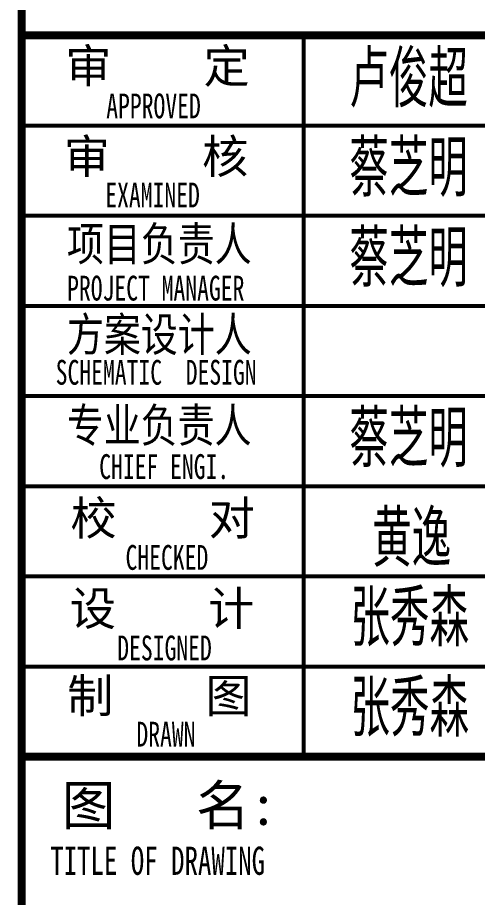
# Model space of a CAD drawing. Extents: x 1188826 to 1909461, y 608442 to 1651179.
# Drawn here: x 1355040 to 1359115, y 1320796 to 1328602 of the extents above; entities that cross this region are included whole.
import ezdxf
from ezdxf.enums import TextEntityAlignment as Align

# ---------------------------------------------------------------- set-up
doc = ezdxf.new("R2010")
doc.units = 0
doc.header["$LTSCALE"] = 1000
doc.header["$MEASUREMENT"] = 0
doc.layers.add('图框', color=140, linetype='Continuous')
doc.layers.add('图签文字', color=147, linetype='Continuous')
doc.styles.add('建筑图签-1', font='simhei.ttf', dxfattribs={"width": 0.7})
doc.styles.add('建筑图签-2', font='TXT.shx', dxfattribs={"width": 0.5, "bigfont": 'HZTXT.shx'})

# ---------------------------------------------------------------- blocks, each defined once
blk = doc.blocks.new('tq123')
at = {"layer": '图框'}
for points, const_width in [([(-6995.1, 0), (-6995.1, 57400)], 70), ([(4.9, 13200.3), (-6995.1, 13200.3)], 70), ([(-6995.1, 13200.3), (4.9, 13200.3)], 70), ([(-4495.6, 6800.3), (-4495.1, 13200.3)], 35), ([(-6995.1, 12400.3), (4.9, 12400.3)], 35), ([(-6995.1, 11600.3), (4.9, 11600.3)], 35), ([(-6995.1, 10800.3), (4.9, 10800.3)], 35), ([(-6995.1, 10000.3), (4.9, 10000.3)], 35), ([(-6995.1, 9200.3), (4.9, 9200.3)], 35), ([(-6995.1, 8400.3), (4.9, 8400.3)], 35), ([(-6995.1, 7600.3), (4.9, 7600.3)], 35), ([(-6995.1, 6800.3), (4.9, 6800.3)], 70)]:
    blk.add_lwpolyline(points, dxfattribs=dict(at, const_width=const_width))
at = {"layer": '图框', "style": '建筑图签-1', "width": 0.7}
for s, height, p in [('APPROVED ', 220, (-6244.4, 12464.7)), ('EXAMINED  ', 220, (-6253, 11674.2, -1799)), ('PROJECT MANAGER', 220, (-6591.2, 10848, -1799)), ('SCHEMATIC  DESIGN', 220, (-6692.5, 10101.4, -1799)), ('TITLE OF DRAWING', 250, (-6741.1, 5752.5))]:
    blk.add_text(s, height=height, dxfattribs=at).set_placement(p)
for s, p in [('CHIEF ENGI.', (-5730.6, 9374.8)), ('CHECKED  ', (-5602, 8568.8)), ('DESIGNED ', (-5675.5, 7765.5)), (' DRAWN   ', (-5610.5, 7000.5))]:
    blk.add_text(s, height=220, dxfattribs=at).set_placement(p, align=Align.MIDDLE)
at = {"layer": '图签文字', "color": 7, "style": '建筑图签-1'}
for s, height, p in [('审    定', 300, (-6607.4, 12779.2)), ('审    核', 300, (-6620.5, 11976.9)), ('校    对', 300, (-6561.7, 8768.2)), ('设    计', 300, (-6567.2, 7966.5)), ('制    图', 300, (-6590.2, 7191.7)), ('图   名:', 350, (-6639.8, 6195.2))]:
    blk.add_text(s, height=height, dxfattribs=at).set_placement(p)
at = {"layer": '图签文字', "color": 1, "style": '建筑图签-2', "width": 0.7}
for s, p in [('卢俊超', (-4088.9, 12561.9)), ('蔡芝明', (-4088.9, 11770.9)), ('蔡芝明', (-4088.9, 10970.9)), ('蔡芝明', (-4088.9, 9370.9)), ('黄逸', (-3886.9, 8486.2)), ('张秀森', (-4078.7, 7780.4)), ('张秀森', (-4078.7, 6980.4))]:
    blk.add_text(s, height=500, dxfattribs=at).set_placement(p)
at = {"layer": '图签文字', "color": 7, "style": '建筑图签-1', "width": 0.8}
for s, p in [('项目负责人', (-6592.6, 11200.7)), ('方案设计人', (-6592.6, 10398.1)), ('专业负责人', (-6593.9, 9591.6))]:
    blk.add_text(s, height=300, dxfattribs=at).set_placement(p)

msp = doc.modelspace()

# ---------------------------------------------------------------- block references
msp.add_blockref('tq123', (1362069.8, 1315243.8))

doc.saveas('drawing.dxf')
